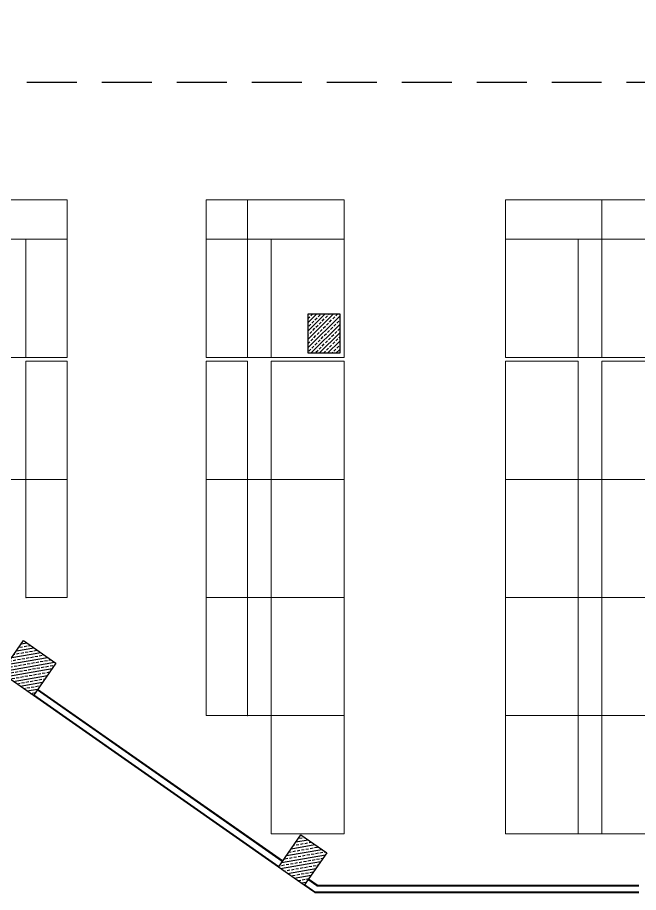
# Model space of a CAD drawing. Header units: metres. Extents: x -20317 to 2216, y -10281 to 3094.
# Drawn here: x -8377 to -6799, y -8096 to -5873 of the extents above; entities that cross this region are included whole.
import ezdxf

# ---------------------------------------------------------------- set-up
doc = ezdxf.new("R2010")
doc.units = ezdxf.units.M
doc.header["$MEASUREMENT"] = 0
doc.linetypes.add('HIDDEN', pattern=[9.525, 6.35, -3.175])
doc.layers.get('0').update_dxf_attribs({"color": 30, "lineweight": 0})
for name, color, linetype in [('AG-PLASTER', 73, 'Continuous'), ('V-0_Hatch_Concrete', 252, 'Continuous'), ('V-2_Column', 160, 'Continuous'), ('V-6_Furniture_Fixed', 54, 'Continuous')]:
    doc.layers.add(name, color=color, linetype=linetype)
doc.layers.add('AG-Wall', color=4, linetype='Continuous', lineweight=20)
doc.layers.add('SP1-Equipment', color=4, linetype='Continuous', lineweight=9)

# ---------------------------------------------------------------- blocks, each defined once
blk = doc.blocks.new('$0$150714_ARSA$0$KOLON 80X120')
at = {"layer": 'V-0_Hatch_Concrete'}
h = blk.add_hatch(dxfattribs=at)
h.set_pattern_fill('ANSI33', color=256, scale=60)
h.set_pattern_definition([(45, (-19036.79, -4512.143), (-10.606602, 10.606602), []), (45, (-19026.183, -4512.143), (-10.606602, 10.606602), [7.5, -3.75])])
h.paths.add_polyline_path([(0, 100), (80, 100), (80, 0), (0, 0)])
blk.add_lwpolyline([(0, 100), (80, 100), (80, 0), (0, 0), (0, 100)])
blk = doc.blocks.new('Racking 1_19')
at = {"layer": 'SP1-Equipment', "color": 7, "linetype": 'Continuous', "lineweight": 20}
for p, q in [((3000, 1050), (0, 1050)), ((0, 1050), (0, 0)), ((3000, 0), (3000, 1050)), ((0, 0), (3000, 0))]:
    blk.add_line(p, q, dxfattribs=at)
blk.add_point((0, 1050), dxfattribs=at)
blk = doc.blocks.new('Racking 1_20')
at = {"layer": 'SP1-Equipment', "color": 7, "linetype": 'Continuous', "lineweight": 20}
for p, q in [((0, 1050), (0, 1650)), ((3000, 1050), (0, 1050)), ((0, 1050), (0, 0)), ((3000, 0), (3000, 1050)), ((0, 0), (3000, 0))]:
    blk.add_line(p, q, dxfattribs=at)
blk = doc.blocks.new('Racking 1_21')
at = {"layer": 'SP1-Equipment', "color": 7, "linetype": 'Continuous', "lineweight": 20}
for p, q in [((-1000, 1650), (0, 1650)), ((-1000, 0), (-1000, 1650)), ((0, 1050), (0, 1650)), ((3000, 1050), (3000, 1650)), ((3000, 1050), (0, 1050)), ((0, 1050), (0, 0)), ((3000, 0), (3000, 1050)), ((-1000, 0), (0, 0)), ((0, 0), (3000, 0))]:
    blk.add_line(p, q, dxfattribs=at)
blk = doc.blocks.new('Racking 1_23')
at = {"layer": 'SP1-Equipment', "color": 7, "linetype": 'Continuous', "lineweight": 20}
for p, q in [((-1000, 1050), (0, 1050)), ((-1000, 0), (-1000, 1050)), ((3000, 1050), (0, 1050)), ((0, 1050), (0, 0)), ((3000, 0), (3000, 1050)), ((-1000, 0), (0, 0)), ((0, 0), (3000, 0))]:
    blk.add_line(p, q, dxfattribs=at)
for p in [(0, 1050), (3000, 1050)]:
    blk.add_point(p, dxfattribs=at)
blk = doc.blocks.new('Racking 1_24')
at = {"layer": 'SP1-Equipment', "color": 7, "linetype": 'Continuous', "lineweight": 20}
for p, q in [((0, 1850), (0, 2450)), ((3000, 1850), (0, 1850)), ((0, 1850), (0, 0)), ((3000, 0), (3000, 1850)), ((0, 0), (3000, 0))]:
    blk.add_line(p, q, dxfattribs=at)
blk = doc.blocks.new('Racking 1_26')
at = {"layer": 'SP1-Equipment', "color": 7, "linetype": 'Continuous', "lineweight": 20}
for p, q in [((3000, 1050), (0, 1050)), ((0, 1050), (0, 0)), ((3000, 0), (3000, 1050)), ((0, 0), (3000, 0))]:
    blk.add_line(p, q, dxfattribs=at)
blk.add_point((0, 1050), dxfattribs=at)
blk = doc.blocks.new('Racking 1_28')
at = {"layer": 'SP1-Equipment', "color": 7, "linetype": 'Continuous', "lineweight": 20}
for p, q in [((0, 1850), (0, 2450)), ((3000, 1850), (0, 1850)), ((0, 1850), (0, 0)), ((3000, 0), (3000, 1850)), ((0, 0), (3000, 0))]:
    blk.add_line(p, q, dxfattribs=at)
blk = doc.blocks.new('Racking 1_29')
at = {"layer": 'SP1-Equipment', "color": 7, "linetype": 'Continuous', "lineweight": 20}
for p, q in [((-1000, 2450), (0, 2450)), ((-1000, 0), (-1000, 2450)), ((0, 1850), (0, 2450)), ((3000, 1850), (3000, 2450)), ((3000, 1850), (0, 1850)), ((0, 1850), (0, 0)), ((3000, 0), (3000, 1850)), ((-1000, 0), (0, 0)), ((0, 0), (3000, 0))]:
    blk.add_line(p, q, dxfattribs=at)
blk = doc.blocks.new('Racking 1_17')
at = {"layer": 'SP1-Equipment', "color": 7, "linetype": 'Continuous', "lineweight": 20}
for p, q in [((3000, 1850), (0, 1850)), ((0, 1850), (0, 0)), ((3000, 0), (3000, 1850)), ((0, 0), (3000, 0))]:
    blk.add_line(p, q, dxfattribs=at)
blk.add_point((0, 1850), dxfattribs=at)
blk = doc.blocks.new('A$C2E8D7F0A')
at = {"layer": 'SP1-Equipment', "color": 7, "linetype": 'Continuous', "lineweight": 20}
for p, q in [((14860, 3394), (14860, 2394)), ((17310, 3394), (14860, 3394)), ((17310, 3394), (17310, 2394)), ((23860, 3394), (23860, 2394)), ((25710, 3394), (23860, 3394)), ((15460, 2394), (14860, 2394)), ((15460, -606), (15460, 2394)), ((15460, 2394), (17310, 2394)), ((17310, 2394), (17310, -606)), ((23860, -606), (23860, 2394)), ((23860, 2394), (25710, 2394)), ((15460, -606), (14860, -606)), ((17310, -606), (15460, -606)), ((25710, -606), (23860, -606))]:
    blk.add_line(p, q, dxfattribs=at)
for p in [(23860, 2394), (23860, -606)]:
    blk.add_point(p, dxfattribs=at)
at = {"layer": 'SP1-Equipment', "color": 7, "linetype": 'Continuous', "lineweight": 40, "xscale": -0.9999999999999999, "zscale": 1000}
for name, p, rotation in [('Racking 1_21', (10275, 2394), 90), ('Racking 1_26', (13810, -3706), 270), ('Racking 1_28', (21410, -3706), 270), ('Racking 1_26', (13810, -6706), 270), ('Racking 1_28', (21410, -6706), 270), ('Racking 1_26', (13810, -9706), 270), ('Racking 1_28', (21410, -9706), 270), ('Racking 1_28', (21410, -12706), 270)]:
    blk.add_blockref(name, p, dxfattribs=dict(at, rotation=rotation))
at = {"layer": 'SP1-Equipment', "color": 7, "linetype": 'Continuous', "lineweight": 40, "zscale": 1000}
for name, p, rotation in [('Racking 1_23', (13810, 2394), 270), ('Racking 1_29', (21410, 2394), 270), ('Racking 1_20', (10275, -3706), 90), ('Racking 1_24', (17310, -3706), 90), ('Racking 1_17', (25710, -3706), 90), ('Racking 1_19', (10275, -6706), 90), ('Racking 1_24', (17310, -6706), 90), ('Racking 1_17', (25710, -6706), 90), ('Racking 1_24', (17310, -9706), 90), ('Racking 1_17', (25710, -9706), 90), ('Racking 1_17', (17310, -12706), 90), ('Racking 1_17', (25710, -12706), 90)]:
    blk.add_blockref(name, p, dxfattribs=dict(at, rotation=rotation))

msp = doc.modelspace()

# ---------------------------------------------------------------- hatches: boundary and pattern name
at = {"layer": 'V-0_Hatch_Concrete'}
h = msp.add_hatch(dxfattribs=at)
h.set_pattern_fill('ANSI33', color=256, scale=60, angle=-35)
h.set_pattern_definition([(10, (-26592.74, -320.814), (-2.604723, 14.772116), []), (10, (-26584.051, -326.897), (-2.604723, 14.772116), [7.5, -3.75])])
h.paths.add_polyline_path([(-8361.5, -7456.1), (-8279.6, -7513.4), (-8336.9, -7595.4), (-8418.8, -7538)])

# ---------------------------------------------------------------- linework, layer by layer
at = {"layer": 'AG-PLASTER'}
for p, q in [((-7703.5, -8015.7), (-8326, -7579.8)), ((-7714.4, -8031.3), (-8345.1, -7589.6)), ((-7616.1, -8076.9), (-7637.9, -8061.6)), ((-7622.1, -8095.9), (-7648.8, -8077.2)), ((-7616.1, -8076.9), (-6798.4, -8076.9)), ((-7622.1, -8095.9), (-6798.4, -8095.9))]:
    msp.add_line(p, q, dxfattribs=at)
at = {"layer": 'AG-Wall'}
for p, q in [((-7713.2, -8029.6), (-8335.8, -7593.7)), ((-7704.6, -8017.3), (-8327.2, -7581.4)), ((-7616.8, -8078.9), (-7639.1, -8063.2)), ((-7621.5, -8093.9), (-7647.7, -8075.5))]:
    msp.add_line(p, q, dxfattribs=at)
at = {"layer": 'AG-Wall', "lineweight": -2, "ltscale": 0.3, "transparency": 33554687}
for p, q in [((-7616.8, -8078.9), (-6798.4, -8078.9)), ((-7621.5, -8093.9), (-6798.4, -8093.9))]:
    msp.add_line(p, q, dxfattribs=at)
at = {"layer": 'V-2_Column', "ltscale": 2.5}
msp.add_lwpolyline([(-8361.5, -7456.1), (-8279.6, -7513.4), (-8336.9, -7595.4), (-8418.8, -7538), (-8361.5, -7456.1)], dxfattribs=at)
at = {"layer": 'V-6_Furniture_Fixed', "color": 7, "linetype": 'HIDDEN', "ltscale": 20}
msp.add_lwpolyline([(-8602.4, -5568.2), (-6702.4, -5568.2), (-6702.4, -6038.2), (-8602.4, -6038.2)], close=True, dxfattribs=at)

# ---------------------------------------------------------------- block references
at = {"xscale": 0.1, "yscale": 0.1, "zscale": 0.1}
msp.add_blockref('A$C2E8D7F0A', (-9278.4, -6675.9), dxfattribs=at)
at = {"layer": 'V-2_Column'}
msp.add_blockref('$0$150714_ARSA$0$KOLON 80X120', (-7638.4, -6725.9), dxfattribs=at)
at = {"layer": 'V-2_Column', "rotation": 325.0000000000005}
msp.add_blockref('$0$150714_ARSA$0$KOLON 80X120', (-7714.4, -8031.3), dxfattribs=at)

doc.saveas('drawing.dxf')
